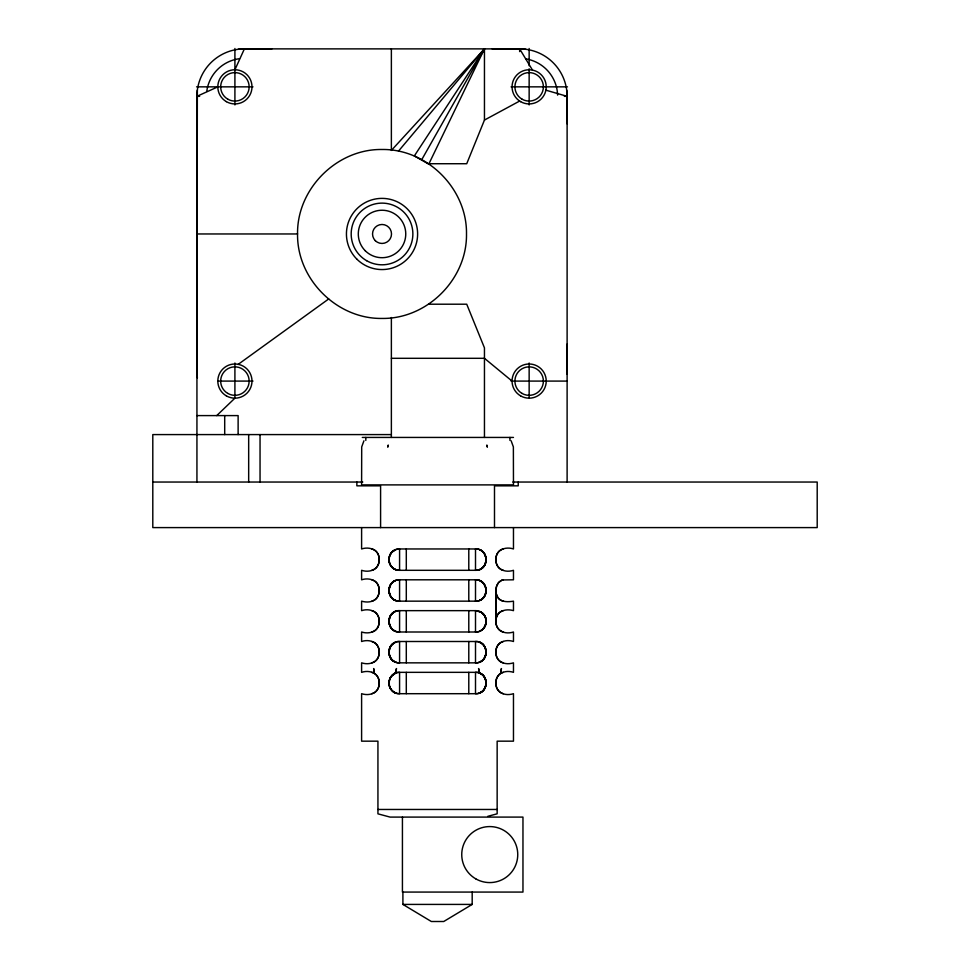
<?xml version="1.0" encoding="UTF-8"?>
<svg xmlns="http://www.w3.org/2000/svg" width="970" height="970" viewBox="0 0 970 970"><rect width="100%" height="100%" fill="white"/><g stroke="black" fill="none" stroke-linecap="round" stroke-linejoin="round"><path stroke-width="1.45" d="M196.934 371.595L197.346 377.791A47.469 47.469 0 0 1 196.934 371.583L197.346 90.137M567.05 123.784L566.71 90.137M487.704 816.364L497.149 813.806L497.149 741.165L513.47 741.165L513.47 693.695C505.067 696.436 495.973 692.726 495.852 683.498C495.258 673.835 504.812 669.421 513.47 672.343L513.47 662.849C505.067 665.59 495.973 661.867 495.852 652.652C495.258 642.989 504.812 638.575 513.47 641.497L513.47 632.003C503.963 635.156 494.591 629.809 495.973 619.6L495.852 590.002L496.713 585.916L498.556 582.618L502.193 579.963L513.47 579.805L513.47 570.312C503.963 573.464 494.591 568.117 495.973 557.908C496.616 549.408 506.049 546.425 513.47 548.959L513.47 527.595M388.909 683.498C388.582 677.654 393.674 672.198 399.579 672.343L475.506 672.343C489.341 671.725 489.413 694.338 475.506 693.695L399.579 693.695C385.648 694.326 385.83 671.713 399.579 672.343L399.579 693.695C393.565 693.865 388.424 688.203 388.921 682.274M495.973 619.6L496.155 593.216M297.547 233.964C296.868 188.786 336.857 148.81 382.022 149.489C427.2 148.81 467.176 188.786 466.497 233.964C467.176 279.142 427.2 319.118 382.022 318.439C336.857 319.118 296.868 279.142 297.547 233.964L196.934 233.964M500.884 673.095L501.15 670.816M501.09 670.852L500.75 673.156L501.417 668.536L500.69 673.204C493.487 677.921 494.433 691.707 503.297 693.695M567.05 371.898L567.05 344.144M395.59 673.119L396.487 668.536L395.372 673.204L390.922 676.781L389.079 681.11M496.094 618.981C497.04 610.7 506.376 608.445 513.47 610.651L513.47 601.157C507.225 602.309 498.301 602.176 496.531 594.525M389.188 680.673C387.903 685.754 391.068 691.44 396.027 693.101M484.454 120.062L466.728 163.724L428.025 163.724L414.348 155.915L484.454 48.876L484.454 120.062L519.653 101.05M392.013 552.088L395.372 549.808C384.908 553.664 388.303 570.93 399.579 570.312L475.506 570.312C489.377 570.942 489.377 548.329 475.506 548.959L399.579 548.959C387.988 548.341 384.884 566.432 396.027 569.705M234.91 69.767L244.391 48.876L271.842 48.936M428.958 163.724L484.454 48.876L391.371 150.411L391.371 48.876M421.659 159.82L484.454 48.876L398.5 151.114M390.073 678.212L390.922 676.781M390.073 554.828L390.922 553.397M363.92 440.816L361.701 446.915L361.604 484.891L513.47 484.891L513.372 446.915L511.154 440.816M482.454 629.433C489.995 623.601 485.061 610.154 475.506 610.651L399.579 610.651C385.623 610.021 385.83 632.646 399.579 632.003L475.506 632.003C485.109 632.525 489.959 619.042 482.454 613.222M216.734 415.596L234.91 398.173M392.013 675.484L395.36 673.204M238.244 364.332L328.697 298.954M479.059 569.705C490.165 566.444 487.17 548.317 475.506 548.959L475.506 570.312C486.782 570.942 490.202 553.603 479.677 549.796M480.417 692.507C490.153 688.082 486.394 671.737 475.506 672.343L475.506 693.695C486.782 694.326 490.214 676.999 479.677 673.18C488.553 676.429 487.995 690.397 479.059 693.101M472.184 892.073L472.184 904.416L443.751 921.5L431.335 921.5L402.902 904.416L402.902 892.073M500.69 673.204L503.297 672.343M394.669 580.994C386.496 584.764 387.382 597.969 396.027 600.563M394.669 611.84C386.472 615.611 387.43 628.815 396.027 631.409M394.669 642.686C384.86 647.135 388.74 663.444 399.579 662.849L475.506 662.849C489.426 663.48 489.256 640.855 475.506 641.497L399.579 641.497C388.073 640.915 384.823 658.957 396.027 662.255M480.417 569.123C488.237 565.474 487.886 552.876 479.713 549.808M480.417 630.815C488.31 627.166 487.837 614.531 479.677 611.488M395.372 580.654C384.763 584.546 388.388 601.764 399.579 601.157L475.506 601.157C489.486 601.788 489.244 579.163 475.506 579.805L399.579 579.805C385.781 579.175 385.733 601.8 399.579 601.157L399.579 579.805C388.339 579.199 384.787 596.55 395.469 600.345M395.372 611.512C384.811 615.38 388.376 632.61 399.579 632.003L399.579 610.651C388.303 610.021 384.872 627.36 395.421 631.167M395.372 642.358C384.787 646.238 388.376 663.468 399.579 662.849L399.579 641.497C388.339 640.891 384.787 658.242 395.469 662.037M479.713 662.001C490.189 658.145 486.794 640.879 475.506 641.497L475.506 662.849C486.952 663.444 490.311 645.511 479.156 642.128M199.65 96.333L196.934 96.333L217.826 86.851M479.059 662.255C488.019 659.576 488.492 645.62 479.713 642.358M238.208 49.288L244.391 48.876A47.457 47.457 0 0 0 196.934 96.333M402.429 817.092L402.429 892.073L522.963 892.073L522.963 817.092L390.086 817.092L377.936 813.842L377.936 741.165L361.604 741.165L361.604 693.695C370.019 696.436 379.112 692.726 379.221 683.498C379.828 673.835 370.261 669.421 361.604 672.343L361.604 662.849C370.019 665.59 379.112 661.867 379.221 652.652C379.828 642.989 370.261 638.575 361.604 641.497L361.604 632.003C370.019 634.732 379.112 631.021 379.221 621.794C379.828 612.143 370.261 607.729 361.604 610.651L361.604 601.157C371.583 604.128 380.264 599.205 379.112 588.754C378.458 580.254 369.036 577.271 361.604 579.805L361.604 570.312C371.122 573.464 380.495 568.117 379.112 557.908C378.482 549.396 369.024 546.425 361.604 548.959L361.604 527.595M503.297 641.497C493.427 643.51 493.427 660.849 503.297 662.849M371.777 570.312C381.646 568.299 381.659 550.96 371.777 548.959M503.297 548.959C493.427 550.96 493.439 568.299 503.297 570.312M503.297 579.805C493.427 581.806 493.439 599.145 503.297 601.157M371.777 601.157C381.646 599.12 381.659 581.818 371.777 579.805M503.297 610.651C493.427 612.652 493.427 629.991 503.297 632.003M371.777 632.003C381.659 630.027 381.646 612.64 371.777 610.651M371.777 662.849C381.659 660.849 381.659 643.51 371.777 641.497M371.777 693.695C381.659 691.707 381.659 674.356 371.777 672.343M492.202 48.936L525.849 49.288M244.088 48.876L519.968 48.876M196.558 86.851L252.988 86.851M511.069 86.851L567.486 86.851M564.394 96.333L567.111 96.333A47.457 47.457 0 0 0 519.653 48.876L519.653 51.592M428.958 304.204L466.728 304.204L484.454 347.866L484.454 437.434M391.371 358.306L484.454 358.306L512.063 381.089M218.335 381.089L252.988 381.089M511.069 381.089L567.111 381.089M196.934 415.596L238.123 415.596L238.123 434.584M391.371 434.584L152.799 434.584L152.799 527.595L817.201 527.595L817.201 482.041L512.79 482.041M362.295 437.434L513.47 437.434M152.799 482.041L362.792 482.041M377.936 809.465L497.149 809.465M402.902 904.416L472.184 904.416M545.904 90.174L567.111 96.333M479.059 580.399C490.165 583.673 487.158 601.8 475.506 601.157L475.506 579.805C486.782 579.187 490.202 596.501 479.677 600.321C484.43 598.357 487.231 592.706 485.812 587.747M481.253 612.325L475.506 610.651L475.506 632.003C486.322 632.598 490.226 616.289 480.417 611.84M393.189 568.19L394.669 569.123M393.189 691.574L394.669 692.507M480.417 580.994L483.472 583.37L485.473 586.777M390.643 688.845L389.843 687.366M519.653 48.876L532.481 70.095M479.616 673.156L478.598 668.536L479.41 673.095M373.85 669.7L374.214 672.028M374.335 673.156L373.668 668.536L374.202 673.095M373.814 669.676L374.105 671.967M567.111 96.03L567.111 482.041M529.147 48.5L529.147 65.754M529.147 68.761L529.147 104.93M529.147 363.01L529.147 397.664M518.222 482.041L518.222 485.837L494.494 485.837L494.494 527.595M509.953 437.434L509.953 440.404M468.789 548.959L468.789 570.312M468.789 579.805L468.789 601.157M468.789 610.651L468.789 632.003M468.789 641.497L468.789 662.849M468.789 672.343L468.789 693.695M406.297 548.959L406.297 570.312M406.297 579.805L406.297 601.157M406.297 610.651L406.297 632.003M406.297 641.497L406.297 662.849M406.297 672.343L406.297 693.695M391.371 317.517L391.371 437.434M380.592 527.595L380.592 485.837L356.863 485.837L356.863 482.041M365.811 437.434L365.811 440.404M260.045 434.584L260.045 482.041M248.672 434.584L248.672 482.041M234.91 48.5L234.91 104.93M234.91 363.01L234.91 397.664M224.7 415.596L224.7 434.584M196.934 96.03L196.934 482.041M567.111 371.595A47.457 47.457 0 0 1 567.05 374.08M525.837 58.879A37.963 37.963 0 0 1 557.604 95.096M206.755 91.386A37.963 37.963 0 0 1 239.444 58.697M388.921 558.878C388.412 564.807 393.565 570.481 399.579 570.312L399.579 548.959C394.123 548.85 389.273 553.482 388.921 558.878M388.17 445.266L387.83 446.915L388.17 445.266M487.255 446.915L486.904 445.266L487.255 446.915M520.599 101.644A17.084 17.084 0 0 0 546.231 86.851A17.084 17.084 0 0 0 520.599 72.047A17.084 17.084 0 0 0 520.599 101.644M226.362 395.881A17.084 17.084 0 0 0 251.994 381.089A17.084 17.084 0 0 0 226.362 366.284A17.084 17.084 0 0 0 226.362 395.881M226.362 101.644A17.084 17.084 0 0 0 251.994 86.851A17.084 17.084 0 0 0 226.362 72.047A17.084 17.084 0 0 0 226.362 101.644M520.599 395.881A17.084 17.084 0 0 0 546.231 381.089A17.084 17.084 0 0 0 520.599 366.284A17.084 17.084 0 0 0 520.599 395.881M227.792 393.42A14.235 14.235 0 0 0 249.144 381.089A14.235 14.235 0 0 0 227.792 368.758A14.235 14.235 0 0 0 227.792 393.42M522.03 393.42A14.235 14.235 0 0 0 543.382 381.089A14.235 14.235 0 0 0 522.03 368.758A14.235 14.235 0 0 0 522.03 393.42M227.792 99.17A14.235 14.235 0 0 0 249.144 86.851A14.235 14.235 0 0 0 227.792 74.52A14.235 14.235 0 0 0 227.792 99.17M522.03 99.17A14.235 14.235 0 0 0 543.382 86.851A14.235 14.235 0 0 0 522.03 74.52A14.235 14.235 0 0 0 522.03 99.17M366.599 260.675A30.846 30.846 0 0 0 412.868 233.964A30.846 30.846 0 0 0 366.599 207.253A30.846 30.846 0 0 0 366.599 260.675M365.241 250.745A23.729 23.729 0 0 0 404.951 240.111A23.729 23.729 0 0 0 375.887 211.048A23.729 23.729 0 0 0 365.241 250.745M375.317 240.681A9.494 9.494 0 0 0 391.189 236.425A9.494 9.494 0 0 0 379.573 224.797A9.494 9.494 0 0 0 375.317 240.681M356.851 259.135A35.599 35.599 0 0 0 416.409 243.179A35.599 35.599 0 0 0 372.807 199.59A35.599 35.599 0 0 0 356.851 259.135M475.749 878.832A27.997 27.997 0 0 0 517.75 854.582A27.997 27.997 0 0 0 475.749 830.332A27.997 27.997 0 0 0 475.749 878.832"/></g></svg>
